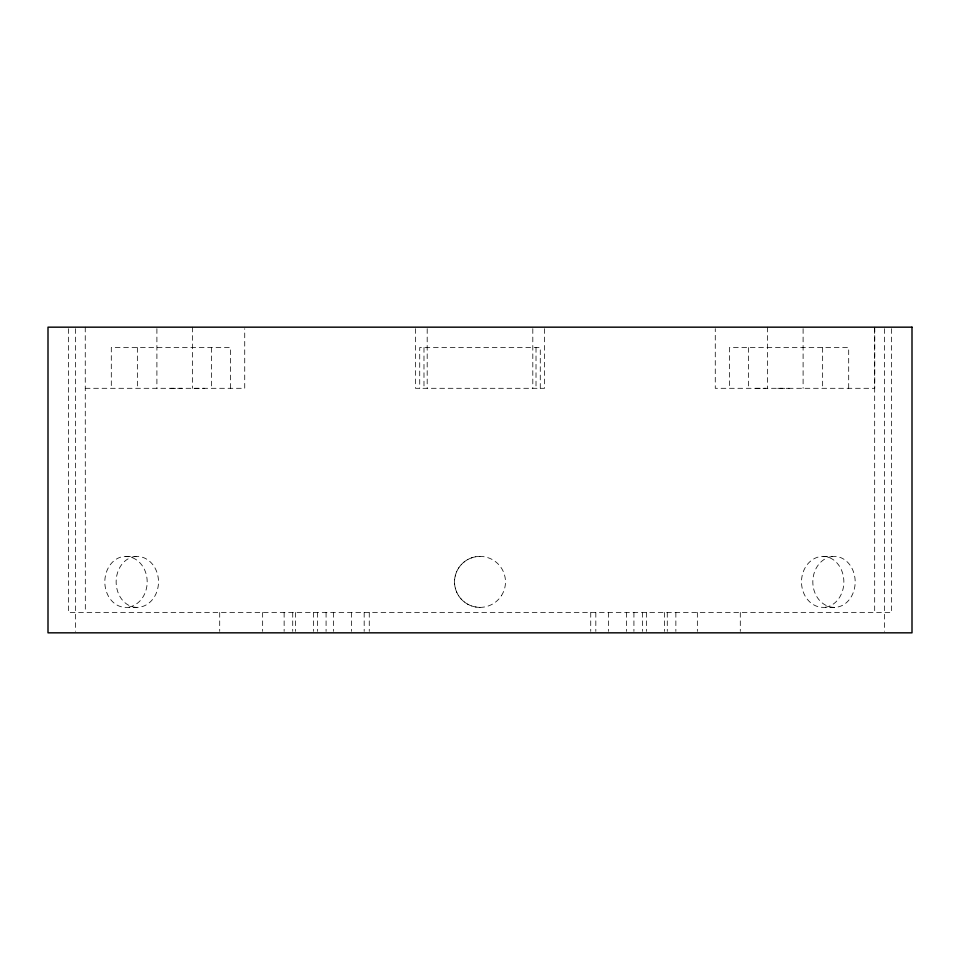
<?xml version="1.0" encoding="UTF-8"?>
<svg xmlns="http://www.w3.org/2000/svg" width="960" height="960" viewBox="0 0 960 960"><rect width="100%" height="100%" fill="white"/><g stroke="black" fill="none" stroke-linecap="round" stroke-linejoin="round"><path stroke-width="0.72" stroke-dasharray="4.8 3.6" d="M170.808 388.308L182.256 388.296M194.076 388.308L204.48 388.296M755.52 388.296L765.924 388.308M777.744 388.296L789.18 388.308M85.248 388.296L244.728 388.296L244.728 328.656M125.652 556.416L136.968 556.416A25.476 21.528 90 0 1 158.496 581.892A25.476 21.528 90 0 1 136.968 607.368L125.652 607.356A25.476 20.832 90 0 1 104.82 581.892A25.476 20.832 90 0 1 125.652 556.416A25.476 21.528 90 0 1 147.18 581.892A25.476 21.528 90 0 1 125.652 607.368M823.032 556.416L834.348 556.416A25.476 20.832 -90 0 1 855.18 581.892A25.476 20.832 -90 0 1 834.348 607.368L823.032 607.356A25.476 21.528 90 0 1 801.504 581.892A25.476 21.528 90 0 1 823.032 556.416A25.476 20.832 90 0 1 843.864 581.892A25.476 20.832 90 0 1 823.032 607.368M891.624 328.668L891.624 612.456L68.376 612.456L68.376 328.668M884.544 328.668L884.544 631.332M874.752 327.168L874.752 388.296L715.272 388.296L715.272 328.656M874.68 328.668L874.68 612.456M848.7 388.296L848.7 347.544L729.504 347.544L729.504 388.296M822.648 347.544L822.648 388.296M803.1 328.656L803.1 388.296M767.448 327.168L767.448 388.296M748.476 347.544L748.476 388.296M740.292 612.456L740.292 631.38M697.344 612.456L697.344 631.38M675.864 612.456L675.864 631.38M667.272 612.456L667.272 631.38M664.596 612.456L664.596 631.38M646.356 612.456L646.356 631.38M642.576 612.456L642.576 631.38M633.924 612.456L633.924 631.38M626.508 612.456L626.508 631.38M608.52 612.456L608.52 631.38M595.824 612.456L595.824 631.38M590.736 612.456L590.736 631.38M544.536 328.656L544.536 388.296L415.464 388.296L415.464 328.656M540.276 388.296L540.276 347.544L419.724 347.544L419.724 388.296M536.016 347.544L536.016 388.296M532.812 328.656L532.812 388.296M427.188 328.656L427.188 388.296M423.984 347.544L423.984 388.296M369.264 612.456L369.264 631.38M364.176 612.456L364.176 631.38M351.48 612.456L351.48 631.38M333.492 612.456L333.492 631.38M326.076 612.456L326.076 631.38M317.424 612.456L317.424 631.38M313.644 612.456L313.644 631.38M295.404 612.456L295.404 631.38M292.728 612.456L292.728 631.38M284.136 612.456L284.136 631.38M262.656 612.456L262.656 631.38M230.496 388.296L230.496 347.544L111.3 347.544L111.3 388.296M219.708 612.456L219.708 631.38M211.524 347.544L211.524 388.296M192.552 327.168L192.552 388.296M156.9 328.656L156.9 388.296M137.352 347.544L137.352 388.296M85.248 327.168L85.32 612.456M75.456 328.668L75.456 631.332M480 607.368A25.476 25.464 90 0 1 454.524 581.892A25.476 25.464 90 0 1 480 556.416M136.968 607.368A25.476 20.832 -90 0 1 116.136 581.892A25.476 20.832 -90 0 1 136.968 556.416M834.348 607.368A25.476 21.528 90 0 1 812.82 581.892A25.476 21.528 90 0 1 834.348 556.416M501.42 595.692A25.476 25.464 -90 0 0 481.248 556.44A25.476 25.464 -90 0 0 457.356 593.532A25.476 25.464 -90 0 0 501.42 595.692"/><path stroke-width="1.44" d="M912 327.168L48 327.168L48 632.832L912 632.832L912 327.168"/></g></svg>
